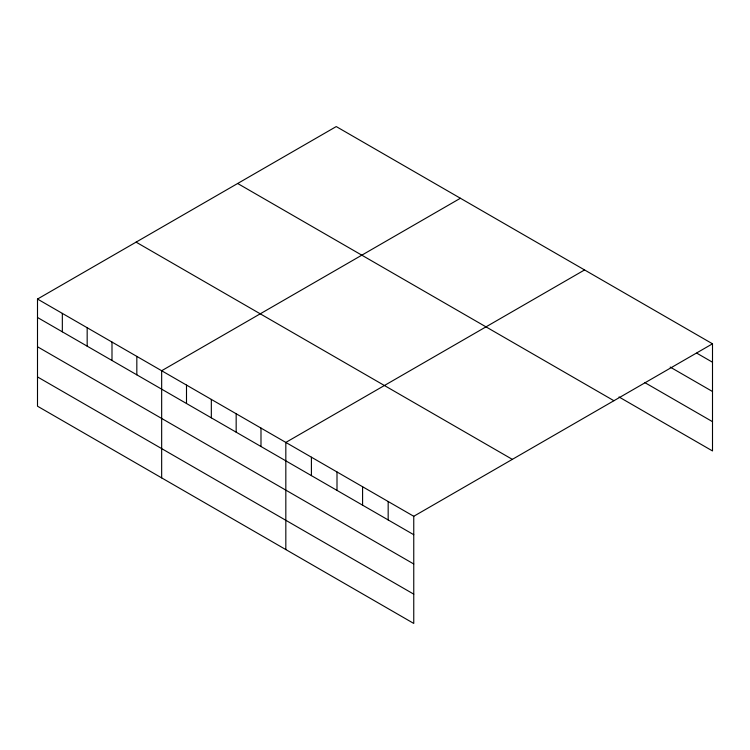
<?xml version="1.0" encoding="UTF-8"?>
<svg xmlns="http://www.w3.org/2000/svg" width="750" height="750" viewBox="0 0 750 750"><rect width="100%" height="100%" fill="white"/><g stroke="black" fill="none" stroke-linecap="round" stroke-linejoin="round"><path stroke-width="1.12" d="M413.756 563.991L413.756 516.281L37.5 299.053L37.5 406.2L413.756 623.428L413.756 563.991L37.5 346.762M619.012 396.975L712.5 450.947L712.5 343.8L336.244 126.572L37.5 299.053M460.406 198.253L161.662 370.734L161.662 477.881M584.569 269.944L285.825 442.425L285.825 549.572M413.756 516.281L712.5 343.8M696.759 353.147L712.5 362.231M670.181 367.078L712.5 391.509M644.597 382.472L712.5 421.669M237.656 183.488L613.913 400.716M136.088 242.137L512.344 459.366M37.5 317.484L413.756 534.712M37.5 376.922L413.756 594.15M388.172 501.506L388.172 519.947M362.587 486.741L362.587 505.172M337.003 471.966L337.003 490.397M311.409 457.191L311.409 475.631M260.991 428.081L260.991 446.522M236.166 413.747L236.166 432.178M211.331 399.413L211.331 417.844M186.497 385.078L186.497 403.509M136.828 356.4L136.828 374.831M111.994 342.066L111.994 360.497M87.169 327.722L87.169 346.163M62.334 313.387L62.334 331.819"/></g></svg>
